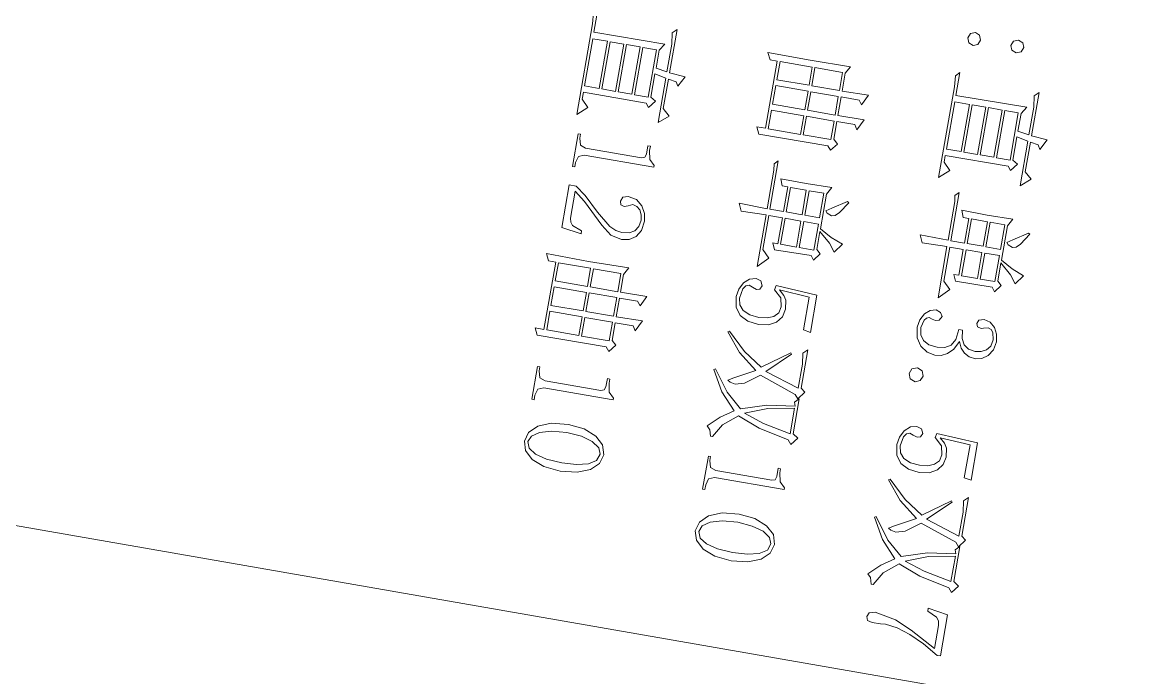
# Model space of a CAD drawing. Extents: x 274235 to 276654, y 142848 to 144425.
# Drawn here: x 276299.43 to 276301.675, y 143173.241 to 143174.547 of the extents above; entities that cross this region are included whole.
import ezdxf

# ---------------------------------------------------------------- set-up
doc = ezdxf.new("R2010")
doc.units = 0
doc.header["$LTSCALE"] = 1.5
doc.layers.get('0').update_dxf_attribs({"linetype": 'CONTINUOUS', "lineweight": 0})
doc.layers.add('_ACM-A-SITE-PAKG', color=1, linetype='CONTINUOUS', lineweight=5)

# ---------------------------------------------------------------- blocks, each defined once
blk = doc.blocks.new('acm_Parking_Truck - Midium Truck 中型货车-1440545-B1_Working')
at = {"layer": '_ACM-A-SITE-PAKG'}
for p, q in [((1245.1, 9000), (1245.1, 2287.2)), ((135, 4884.4), (132.3, 4852.3)), ((156.2, 4873.1), (135, 4884.4)), ((147.9, 4868.4), (156.2, 4873.1)), ((326.3, 4882.6), (324.5, 4879.8)), ((324.5, 4879.8), (342.9, 4851.4)), ((348.8, 4867.5), (326.3, 4882.6)), ((410, 4884.4), (400.4, 4860.1)), ((428.4, 4870.7), (410, 4884.4)), ((44.9, 4852.3), (53.2, 4844)), ((132.3, 4852.3), (44.9, 4852.3)), ((145.1, 4852.3), (147.9, 4868.4)), ((204.9, 4852.3), (145.1, 4852.3)), ((217.8, 4866.1), (204.9, 4852.3)), ((234.3, 4846.8), (217.8, 4866.1)), ((342.9, 4851.4), (350.2, 4840.4)), ((356, 4860), (348.8, 4867.5)), ((354.4, 4843.6), (358, 4853.3)), ((358, 4853.3), (356, 4860)), ((400.4, 4860.1), (387, 4835.8)), ((392.5, 4835.8), (412.3, 4858.7)), ((412.3, 4858.7), (428.4, 4870.7)), ((534.1, 4851.6), (521.2, 4845)), ((548.8, 4853.8), (534.1, 4851.6)), ((565.4, 4851), (548.8, 4853.8)), ((578.3, 4842.5), (565.4, 4851)), ((754, 4851.5), (749.4, 4768.5)), ((829.5, 4851.5), (754, 4851.5)), ((826.7, 4837.4), (829.5, 4851.5)), ((864.3, 4852.3), (872.6, 4844)), ((942.5, 4852.3), (864.3, 4852.3)), ((949, 4861.4), (942.5, 4852.3)), ((964.6, 4849.5), (949, 4861.4)), ((956.3, 4843.1), (964.6, 4849.5)), ((963.7, 4852.3), (971.9, 4844)), ((1034.5, 4852.3), (963.7, 4852.3)), ((1041.8, 4863.3), (1034.5, 4852.3)), ((1056.6, 4851.4), (1041.8, 4863.3)), ((1048.3, 4845), (1056.6, 4851.4)), ((1102, 4851.5), (1095.5, 4811.5)), ((1185, 4851.5), (1102, 4851.5)), ((1185, 4845.1), (1185, 4851.5)), ((53.2, 4844), (75.2, 4846.8)), ((75.2, 4846.8), (131.3, 4846.8)), ((91.8, 4824), (78, 4833.2)), ((78, 4833.2), (78.9, 4689.8)), ((131.3, 4846.8), (127.7, 4824)), ((139.6, 4824), (144.2, 4846.8)), ((144.2, 4846.8), (234.3, 4846.8)), ((193, 4834.2), (186.5, 4824)), ((207.7, 4823.1), (193, 4834.2)), ((317.1, 4835.8), (302.4, 4844.1)), ((302.4, 4844.1), (303.3, 4792.4)), ((316.2, 4830.3), (365.9, 4830.3)), ((316.2, 4800.5), (316.2, 4830.3)), ((387, 4835.8), (317.1, 4835.8)), ((350.2, 4840.4), (354.4, 4843.6)), ((365.9, 4830.3), (365.9, 4800.5)), ((378.7, 4830.3), (431.2, 4830.3)), ((378.7, 4800.5), (378.7, 4830.3)), ((429.3, 4835.8), (392.5, 4835.8)), ((436.7, 4844.1), (429.3, 4835.8)), ((431.2, 4830.3), (431.2, 4800.5)), ((451.4, 4833), (436.7, 4844.1)), ((443.1, 4826.6), (451.4, 4833)), ((444, 4752.7), (443.1, 4826.6)), ((512.3, 4834.9), (509.3, 4822.2)), ((521.2, 4845), (512.3, 4834.9)), ((524.4, 4833), (526.3, 4839.3)), ((526.3, 4823.8), (524.4, 4833)), ((526.3, 4839.3), (531.9, 4843.6)), ((531.9, 4843.6), (546, 4846.8)), ((546, 4846.8), (559.1, 4844.4)), ((559.1, 4844.4), (568.1, 4837.4)), ((568.1, 4837.4), (573.4, 4827.2)), ((573.4, 4827.2), (575.2, 4815.4)), ((586.6, 4830.8), (578.3, 4842.5)), ((589.3, 4818.4), (586.6, 4830.8)), ((756.8, 4776.6), (760.5, 4837.4)), ((760.5, 4837.4), (826.7, 4837.4)), ((872.6, 4844), (894.7, 4846.8)), ((894.7, 4846.8), (943.4, 4846.8)), ((943.4, 4846.8), (921.4, 4777.8)), ((930.6, 4768.6), (956.3, 4843.1)), ((971.9, 4844), (979.3, 4846.8)), ((979.3, 4846.8), (987.1, 4791.1)), ((983.9, 4846.8), (1035.4, 4846.8)), ((993.8, 4794.1), (983.9, 4846.8)), ((1035.4, 4846.8), (1024.1, 4790.9)), ((1035.2, 4783.7), (1048.3, 4845)), ((1101.1, 4811.5), (1109.8, 4830.9)), ((1109.8, 4830.9), (1116.9, 4835.7)), ((1116.9, 4835.7), (1126, 4837.4)), ((1126, 4837.4), (1172.1, 4837.4)), ((1172.1, 4837.4), (1144.1, 4785.3)), ((1167.2, 4814.4), (1185, 4845.1)), ((-38.1, 4806.7), (-47.4, 4803)), ((-28.9, 4803), (-38.1, 4806.7)), ((127.7, 4824), (91.8, 4824)), ((91.8, 4818.5), (187.4, 4818.5)), ((91.8, 4791.1), (91.8, 4818.5)), ((186.5, 4824), (139.6, 4824)), ((187.4, 4818.5), (187.4, 4791.1)), ((200.3, 4816.6), (207.7, 4823.1)), ((200.3, 4689.8), (200.3, 4816.6)), ((509.3, 4822.2), (512.6, 4811.9)), ((512.6, 4811.9), (519.6, 4809.1)), ((519.6, 4809.1), (526.2, 4811.9)), ((526.2, 4811.9), (528.1, 4819.2)), ((528.1, 4819.2), (526.3, 4823.8)), ((575.2, 4815.4), (572.9, 4801.9)), ((582.4, 4795.2), (587.6, 4805.8)), ((587.6, 4805.8), (589.3, 4818.4)), ((879.1, 4821.9), (876.3, 4820.1)), ((876.3, 4820.1), (914.9, 4766.8)), ((921.4, 4777.8), (879.1, 4821.9)), ((1095.5, 4811.5), (1101.1, 4811.5)), ((1153.4, 4784.5), (1167.2, 4814.4)), ((-47.4, 4803), (-51.1, 4793.8)), ((-51.1, 4793.8), (-47.4, 4784.5)), ((-47.4, 4784.5), (-38.1, 4780.8)), ((-38.1, 4780.8), (-28.9, 4784.5)), ((-25.2, 4793.8), (-28.9, 4803)), ((-28.9, 4784.5), (-25.2, 4793.8)), ((187.4, 4791.1), (91.8, 4791.1)), ((91.8, 4785.6), (187.4, 4785.6)), ((91.8, 4758.1), (91.8, 4785.6)), ((187.4, 4785.6), (187.4, 4758.1)), ((303.3, 4792.4), (302.4, 4740.7)), ((365.9, 4800.5), (316.2, 4800.5)), ((316.2, 4795), (365.9, 4795)), ((316.2, 4762.8), (316.2, 4795)), ((365.9, 4795), (365.9, 4762.8)), ((431.2, 4800.5), (378.7, 4800.5)), ((378.7, 4795), (431.2, 4795)), ((378.7, 4762.8), (378.7, 4795)), ((431.2, 4795), (431.2, 4762.8)), ((554.3, 4785.3), (537.5, 4783.2)), ((537.5, 4783.2), (537.5, 4776.1)), ((566, 4791.7), (554.3, 4785.3)), ((560.9, 4781.2), (573.6, 4787)), ((578.2, 4772.7), (560.9, 4781.2)), ((572.9, 4801.9), (566, 4791.7)), ((573.6, 4787), (582.4, 4795.2)), ((765.8, 4786.9), (756.8, 4776.6)), ((757.8, 4766.8), (771.9, 4782)), ((774.6, 4792.2), (765.8, 4786.9)), ((771.9, 4782), (789.6, 4785.6)), ((792.5, 4795), (774.6, 4792.2)), ((789.6, 4785.6), (801.9, 4782.8)), ((808.3, 4791.7), (792.5, 4795)), ((801.9, 4782.8), (810.7, 4774.4)), ((820.8, 4781.9), (808.3, 4791.7)), ((829.1, 4766.6), (820.8, 4781.9)), ((987.1, 4791.1), (1003.2, 4740.4)), ((1010.6, 4750.2), (993.8, 4794.1)), ((1024.1, 4790.9), (1010.6, 4750.2)), ((1017.9, 4738.9), (1035.2, 4783.7)), ((1144.1, 4785.3), (1129.4, 4751)), ((1144.6, 4756.8), (1153.4, 4784.5)), ((365.9, 4762.8), (316.2, 4762.8)), ((431.2, 4762.8), (378.7, 4762.8)), ((537.5, 4776.1), (558.1, 4773.6)), ((558.1, 4773.6), (571, 4766.1)), ((571, 4766.1), (577.7, 4754.6)), ((588.9, 4761.8), (578.2, 4772.7)), ((594.5, 4749.9), (588.9, 4761.8)), ((749.4, 4768.5), (757.8, 4766.8)), ((810.7, 4774.4), (815.9, 4761.6)), ((815.9, 4761.6), (817.7, 4745.4)), ((831.8, 4747.1), (829.1, 4766.6)), ((914.9, 4766.8), (889.9, 4728.8)), ((951.7, 4739.6), (930.6, 4768.6)), ((187.4, 4758.1), (91.8, 4758.1)), ((91.8, 4752.6), (187.4, 4752.6)), ((91.8, 4725.1), (91.8, 4752.6)), ((187.4, 4752.6), (187.4, 4725.1)), ((302.4, 4740.7), (316.2, 4746.3)), ((316.2, 4746.3), (316.2, 4757.3)), ((316.2, 4757.3), (365.9, 4757.3)), ((365.9, 4757.3), (365.9, 4729.9)), ((378.7, 4729.9), (378.7, 4757.3)), ((378.7, 4757.3), (431.2, 4757.3)), ((431.2, 4757.3), (431.2, 4747.2)), ((431.2, 4747.2), (444, 4752.7)), ((462.4, 4744.6), (447.7, 4729.9)), ((482.7, 4724.3), (462.4, 4744.6)), ((518, 4738.5), (510.6, 4734.3)), ((525.8, 4734.3), (518, 4738.5)), ((577.7, 4754.6), (579.9, 4739.8)), ((579.9, 4739.8), (577.8, 4722.5)), ((593.1, 4721.5), (596.4, 4737.9)), ((596.4, 4737.9), (594.5, 4749.9)), ((745.6, 4736.7), (742.4, 4727)), ((754.3, 4740.8), (745.6, 4736.7)), ((761.7, 4737.2), (754.3, 4740.8)), ((763.5, 4730.8), (761.7, 4737.2)), ((817.7, 4745.4), (815.7, 4726.5)), ((828.9, 4725.1), (831.8, 4747.1)), ((893.3, 4719.4), (923.2, 4757.6)), ((923.2, 4757.6), (945.3, 4717.1)), ((957.2, 4721.7), (951.7, 4739.6)), ((1003.2, 4740.4), (975.6, 4708.8)), ((1041.4, 4710.6), (1017.9, 4738.9)), ((1129.4, 4751), (1121.4, 4708.3)), ((1141.7, 4732.9), (1144.6, 4756.8)), ((-47.4, 4715.9), (-51.1, 4706.7)), ((-38.1, 4719.6), (-47.4, 4715.9)), ((-28.9, 4715.9), (-38.1, 4719.6)), ((-25.2, 4706.7), (-28.9, 4715.9)), ((187.4, 4725.1), (91.8, 4725.1)), ((91.8, 4719.6), (187.4, 4719.6)), ((91.8, 4689.8), (91.8, 4719.6)), ((187.4, 4719.6), (187.4, 4689.8)), ((365.9, 4729.9), (268.4, 4729.9)), ((268.4, 4729.9), (275.7, 4722.5)), ((275.7, 4722.5), (287.7, 4724.3)), ((287.7, 4724.3), (365.9, 4724.3)), ((365.9, 4724.3), (364.9, 4667.8)), ((447.7, 4729.9), (378.7, 4729.9)), ((378.7, 4724.3), (482.7, 4724.3)), ((379.7, 4674.3), (378.7, 4724.3)), ((510.6, 4734.3), (506.9, 4724.5)), ((506.9, 4724.5), (509.9, 4713.1)), ((524.4, 4713.7), (526.3, 4720.1)), ((526.2, 4708.6), (524.4, 4713.7)), ((528.1, 4727.4), (525.8, 4734.3)), ((526.3, 4720.1), (528.1, 4727.4)), ((577.8, 4722.5), (571.6, 4710.3)), ((583.5, 4707.1), (593.1, 4721.5)), ((631.2, 4718.2), (627, 4707.9)), ((641.1, 4722), (631.2, 4718.2)), ((651, 4717.8), (641.1, 4722)), ((655.2, 4707.9), (651, 4717.8)), ((742.4, 4727), (745.6, 4714.2)), ((745.6, 4714.2), (755.3, 4703.4)), ((758, 4715.4), (760.8, 4722.6)), ((760.3, 4709), (758, 4715.4)), ((760.8, 4722.6), (763.5, 4730.8)), ((815.7, 4726.5), (809.6, 4712.4)), ((820.3, 4708.2), (828.9, 4725.1)), ((889.9, 4728.8), (855.1, 4692.3)), ((857, 4689.5), (893.3, 4719.4)), ((945.3, 4717.1), (951.7, 4706.1)), ((954.9, 4711.1), (957.2, 4721.7)), ((976.3, 4698), (1009.7, 4728.8)), ((1009.7, 4728.8), (1027.1, 4703.7)), ((1142.6, 4722.9), (1141.7, 4732.9)), ((1142.6, 4706.5), (1142.6, 4722.9)), ((-51.1, 4706.7), (-47.4, 4697.4)), ((-47.4, 4697.4), (-38.1, 4693.7)), ((-38.1, 4693.7), (-28.9, 4697.4)), ((-28.9, 4697.4), (-25.2, 4706.7)), ((228.8, 4703.6), (214.1, 4689.8)), ((246.3, 4684.3), (228.8, 4703.6)), ((509.9, 4713.1), (518.9, 4703.1)), ((518.9, 4703.1), (532, 4696.1)), ((531.4, 4704.5), (526.2, 4708.6)), ((546.6, 4700.8), (531.4, 4704.5)), ((532, 4696.1), (547.5, 4693.7)), ((561.2, 4703.2), (546.6, 4700.8)), ((547.5, 4693.7), (568, 4697.1)), ((571.6, 4710.3), (561.2, 4703.2)), ((568, 4697.1), (583.5, 4707.1)), ((627, 4707.9), (631.2, 4697.5)), ((631.2, 4697.5), (641.1, 4693.7)), ((641.1, 4693.7), (651, 4697.5)), ((651, 4697.5), (655.2, 4707.9)), ((755.3, 4703.4), (769.1, 4696.2)), ((767, 4704.4), (760.3, 4709)), ((786.4, 4700.8), (767, 4704.4)), ((769.1, 4696.2), (784.8, 4693.7)), ((784.8, 4693.7), (805.6, 4697.3)), ((799.8, 4703.7), (786.4, 4700.8)), ((809.6, 4712.4), (799.8, 4703.7)), ((805.6, 4697.3), (820.3, 4708.2)), ((855.1, 4692.3), (857, 4689.5)), ((975.6, 4708.8), (933.3, 4677.6)), ((935.2, 4674.9), (976.3, 4698)), ((951.7, 4706.1), (954.9, 4711.1)), ((1027.1, 4703.7), (1048.3, 4681.3)), ((1067.6, 4695), (1041.4, 4710.6)), ((1055, 4687.9), (1067.6, 4691.3)), ((1067.6, 4691.3), (1067.6, 4695)), ((1121.4, 4708.3), (1124.6, 4696.9)), ((1124.6, 4696.9), (1132.5, 4693.7)), ((1132.5, 4693.7), (1140.3, 4696.5)), ((1140.3, 4696.5), (1142.6, 4706.5)), ((78.9, 4689.8), (32.9, 4689.8)), ((32.9, 4689.8), (40.3, 4682.5)), ((40.3, 4682.5), (62.4, 4684.3)), ((62.4, 4684.3), (246.3, 4684.3)), ((187.4, 4689.8), (91.8, 4689.8)), ((214.1, 4689.8), (200.3, 4689.8)), ((364.9, 4667.8), (379.7, 4674.3)), ((933.3, 4677.6), (935.2, 4674.9)), ((1048.3, 4681.3), (1055, 4687.9)), ((129.5, 4508.2), (108.3, 4518.5)), ((108.3, 4518.5), (109.3, 4465.2)), ((180.1, 4507.3), (158, 4518.5)), ((158, 4518.5), (158.9, 4465.2)), ((326.3, 4516.7), (324.5, 4513.9)), ((324.5, 4513.9), (342.9, 4485.5)), ((348.8, 4501.6), (326.3, 4516.7)), ((410, 4518.5), (400.4, 4494.2)), ((428.4, 4504.8), (410, 4518.5)), ((121.2, 4501.7), (129.5, 4508.2)), ((121.2, 4465.2), (121.2, 4501.7)), ((170.9, 4501.7), (180.1, 4507.3)), ((170.9, 4465.2), (170.9, 4501.7)), ((356, 4494.1), (348.8, 4501.6)), ((358, 4487.3), (356, 4494.1)), ((400.4, 4494.2), (387, 4469.9)), ((392.5, 4469.9), (412.3, 4492.8)), ((412.3, 4492.8), (428.4, 4504.8)), ((713.5, 4495.5), (707.1, 4486.4)), ((729.1, 4483.6), (713.5, 4495.5)), ((806.4, 4497.3), (799, 4486.4)), ((821.1, 4485.4), (806.4, 4497.3)), ((58.7, 4473.5), (59.6, 4391.8)), ((73.4, 4465.2), (58.7, 4473.5)), ((215, 4474.4), (206.8, 4465.2)), ((229.7, 4462.5), (215, 4474.4)), ((317.1, 4469.9), (302.4, 4478.2)), ((302.4, 4478.2), (303.3, 4426.5)), ((387, 4469.9), (317.1, 4469.9)), ((342.9, 4485.5), (350.2, 4474.5)), ((350.2, 4474.5), (354.4, 4477.7)), ((354.4, 4477.7), (358, 4487.3)), ((429.3, 4469.9), (392.5, 4469.9)), ((436.7, 4478.2), (429.3, 4469.9)), ((451.4, 4467.1), (436.7, 4478.2)), ((443.1, 4460.6), (451.4, 4467.1)), ((518.6, 4485.6), (514, 4402.6)), ((594, 4485.6), (518.6, 4485.6)), ((521.3, 4410.7), (525, 4471.4)), ((525, 4471.4), (591.3, 4471.4)), ((591.3, 4471.4), (594, 4485.6)), ((628.9, 4486.4), (637.2, 4478.1)), ((707.1, 4486.4), (628.9, 4486.4)), ((637.2, 4478.1), (659.2, 4480.8)), ((659.2, 4480.8), (708, 4480.8)), ((708, 4480.8), (685.9, 4411.9)), ((695.1, 4402.7), (720.9, 4477.2)), ((720.9, 4477.2), (729.1, 4483.6)), ((728.2, 4486.4), (736.5, 4478.1)), ((799, 4486.4), (728.2, 4486.4)), ((736.5, 4478.1), (743.9, 4480.8)), ((743.9, 4480.8), (751.7, 4425.1)), ((748.5, 4480.8), (800, 4480.8)), ((758.3, 4428.2), (748.5, 4480.8)), ((800, 4480.8), (788.7, 4425)), ((799.7, 4417.8), (812.8, 4479)), ((812.8, 4479), (821.1, 4485.4)), ((880.3, 4473.8), (872, 4473.8)), ((872, 4473.8), (872, 4469.1)), ((872, 4469.1), (888.5, 4469.1)), ((898.1, 4477.3), (880.3, 4473.8)), ((888.5, 4469.1), (895.4, 4466.7)), ((895.4, 4466.7), (897.7, 4460.6)), ((908.3, 4487.9), (898.1, 4477.3)), ((911.9, 4487.9), (908.3, 4487.9)), ((911.9, 4347.3), (911.9, 4487.9)), ((1003.9, 4482.4), (988.7, 4465.9)), ((1000.9, 4461.1), (1010.9, 4475.9)), ((1023, 4487.9), (1003.9, 4482.4)), ((1010.9, 4475.9), (1023, 4480.8)), ((1041.4, 4482.6), (1023, 4487.9)), ((1023, 4480.8), (1036.2, 4475.9)), ((1036.2, 4475.9), (1045.6, 4461.1)), ((1056.4, 4466.9), (1041.4, 4482.6)), ((1066.3, 4441.7), (1056.4, 4466.9)), ((72.5, 4459.7), (109.3, 4459.7)), ((72.5, 4404), (72.5, 4459.7)), ((109.3, 4465.2), (73.4, 4465.2)), ((109.3, 4459.7), (109.3, 4404)), ((158.9, 4465.2), (121.2, 4465.2)), ((121.2, 4459.7), (158.9, 4459.7)), ((121.2, 4404), (121.2, 4459.7)), ((158.9, 4459.7), (158.9, 4404)), ((206.8, 4465.2), (170.9, 4465.2)), ((170.9, 4459.7), (208.6, 4459.7)), ((170.9, 4404), (170.9, 4459.7)), ((208.6, 4459.7), (208.6, 4404)), ((221.5, 4456.1), (229.7, 4462.5)), ((222.4, 4316.7), (221.5, 4456.1)), ((316.2, 4464.4), (365.9, 4464.4)), ((316.2, 4434.6), (316.2, 4464.4)), ((365.9, 4464.4), (365.9, 4434.6)), ((378.7, 4464.4), (431.2, 4464.4)), ((378.7, 4434.6), (378.7, 4464.4)), ((431.2, 4464.4), (431.2, 4434.6)), ((444, 4386.8), (443.1, 4460.6)), ((643.6, 4456), (640.9, 4454.2)), ((640.9, 4454.2), (679.5, 4400.8)), ((685.9, 4411.9), (643.6, 4456)), ((897.7, 4460.6), (897.7, 4347.5)), ((988.7, 4465.9), (978.8, 4440.6)), ((994.2, 4438), (1000.9, 4461.1)), ((1045.6, 4461.1), (1051.3, 4438)), ((303.3, 4426.5), (302.4, 4374.8)), ((365.9, 4434.6), (316.2, 4434.6)), ((316.2, 4429), (365.9, 4429)), ((316.2, 4396.9), (316.2, 4429)), ((365.9, 4429), (365.9, 4396.9)), ((431.2, 4434.6), (378.7, 4434.6)), ((378.7, 4429), (431.2, 4429)), ((378.7, 4396.9), (378.7, 4429)), ((431.2, 4429), (431.2, 4396.9)), ((539.2, 4426.3), (530.4, 4421)), ((557, 4429), (539.2, 4426.3)), ((572.8, 4425.8), (557, 4429)), ((585.4, 4415.9), (572.8, 4425.8)), ((751.7, 4425.1), (767.8, 4374.5)), ((775.1, 4384.3), (758.3, 4428.2)), ((788.7, 4425), (775.1, 4384.3)), ((978.8, 4440.6), (975.4, 4408.3)), ((991.9, 4408.3), (994.2, 4438)), ((1051.3, 4438), (1053.1, 4408.3)), ((1069.6, 4408.3), (1066.3, 4441.7)), ((109.3, 4404), (72.5, 4404)), ((158.9, 4404), (121.2, 4404)), ((208.6, 4404), (170.9, 4404)), ((514, 4402.6), (522.4, 4400.9)), ((530.4, 4421), (521.3, 4410.7)), ((522.4, 4400.9), (536.4, 4416.1)), ((536.4, 4416.1), (554.2, 4419.6)), ((554.2, 4419.6), (566.5, 4416.8)), ((566.5, 4416.8), (575.2, 4408.5)), ((575.2, 4408.5), (580.5, 4395.7)), ((593.6, 4400.7), (585.4, 4415.9)), ((596.4, 4381.1), (593.6, 4400.7)), ((679.5, 4400.8), (654.4, 4362.9)), ((716.3, 4373.7), (695.1, 4402.7)), ((782.5, 4373), (799.7, 4417.8)), ((975.4, 4408.3), (978.9, 4374.2)), ((994.2, 4377.3), (991.9, 4408.3)), ((1053.1, 4408.3), (1051.1, 4377.3)), ((1066.3, 4374.8), (1069.6, 4408.3)), ((59.6, 4391.8), (58.7, 4306.6)), ((72.5, 4398.4), (109.3, 4398.4)), ((72.5, 4333.3), (72.5, 4398.4)), ((109.3, 4398.4), (109.3, 4333.3)), ((121.2, 4398.4), (158.9, 4398.4)), ((121.2, 4333.3), (121.2, 4398.4)), ((158.9, 4398.4), (158.9, 4333.3)), ((170.9, 4398.4), (208.6, 4398.4)), ((170.9, 4333.3), (170.9, 4398.4)), ((208.6, 4398.4), (208.6, 4333.3)), ((302.4, 4374.8), (316.2, 4380.3)), ((365.9, 4396.9), (316.2, 4396.9)), ((316.2, 4380.3), (316.2, 4391.4)), ((316.2, 4391.4), (365.9, 4391.4)), ((365.9, 4391.4), (365.9, 4363.9)), ((431.2, 4396.9), (378.7, 4396.9)), ((378.7, 4363.9), (378.7, 4391.4)), ((378.7, 4391.4), (431.2, 4391.4)), ((431.2, 4391.4), (431.2, 4381.3)), ((431.2, 4381.3), (444, 4386.8)), ((462.4, 4378.6), (447.7, 4363.9)), ((482.7, 4358.4), (462.4, 4378.6)), ((582.2, 4379.5), (580.2, 4360.5)), ((580.5, 4395.7), (582.2, 4379.5)), ((593.5, 4359.2), (596.4, 4381.1)), ((657.9, 4353.5), (687.8, 4391.6)), ((687.8, 4391.6), (709.8, 4351.2)), ((1000.9, 4354.1), (994.2, 4377.3)), ((1051.1, 4377.3), (1045.1, 4354.1)), ((365.9, 4363.9), (268.4, 4363.9)), ((268.4, 4363.9), (275.7, 4356.6)), ((275.7, 4356.6), (287.7, 4358.4)), ((287.7, 4358.4), (365.9, 4358.4)), ((365.9, 4358.4), (364.9, 4301.9)), ((447.7, 4363.9), (378.7, 4363.9)), ((378.7, 4358.4), (482.7, 4358.4)), ((379.7, 4308.4), (378.7, 4358.4)), ((510.1, 4370.7), (506.9, 4361.1)), ((506.9, 4361.1), (510.1, 4348.2)), ((518.9, 4374.9), (510.1, 4370.7)), ((526.3, 4371.3), (518.9, 4374.9)), ((522.6, 4349.4), (525.3, 4356.7)), ((525.3, 4356.7), (528.1, 4364.9)), ((528.1, 4364.9), (526.3, 4371.3)), ((580.2, 4360.5), (574.2, 4346.5)), ((584.8, 4342.3), (593.5, 4359.2)), ((654.4, 4362.9), (619.7, 4326.3)), ((721.8, 4355.8), (716.3, 4373.7)), ((719.5, 4345.2), (721.8, 4355.8)), ((767.8, 4374.5), (740.2, 4342.9)), ((740.9, 4332.1), (774.2, 4362.9)), ((774.2, 4362.9), (791.7, 4337.8)), ((805.9, 4344.6), (782.5, 4373)), ((978.9, 4374.2), (989.2, 4348.8)), ((1056.4, 4349.3), (1066.3, 4374.8)), ((109.3, 4333.3), (72.5, 4333.3)), ((158.9, 4333.3), (121.2, 4333.3)), ((208.6, 4333.3), (170.9, 4333.3)), ((510.1, 4348.2), (519.8, 4337.5)), ((519.8, 4337.5), (533.7, 4330.2)), ((524.8, 4343.1), (522.6, 4349.4)), ((531.5, 4338.5), (524.8, 4343.1)), ((550.9, 4334.9), (531.5, 4338.5)), ((564.3, 4337.8), (550.9, 4334.9)), ((574.2, 4346.5), (564.3, 4337.8)), ((570.2, 4331.4), (584.8, 4342.3)), ((621.5, 4323.6), (657.9, 4353.5)), ((740.2, 4342.9), (697.9, 4311.7)), ((699.7, 4309), (740.9, 4332.1)), ((709.8, 4351.2), (716.3, 4340.1)), ((716.3, 4340.1), (719.5, 4345.2)), ((791.7, 4337.8), (812.8, 4315.4)), ((832.2, 4329.1), (805.9, 4344.6)), ((880.3, 4332.5), (872, 4332.5)), ((872, 4332.5), (872, 4327.8)), ((893.6, 4336.2), (880.3, 4332.5)), ((897.7, 4347.5), (893.6, 4336.2)), ((916.5, 4336.2), (911.9, 4347.3)), ((929.3, 4332.5), (916.5, 4336.2)), ((938.5, 4332.5), (929.3, 4332.5)), ((938.5, 4327.8), (938.5, 4332.5)), ((989.2, 4348.8), (1004.5, 4333.1)), ((1010.9, 4339.7), (1000.9, 4354.1)), ((1004.5, 4333.1), (1023, 4327.8)), ((1023, 4334.9), (1010.9, 4339.7)), ((1035.6, 4339.7), (1023, 4334.9)), ((1023, 4327.8), (1041.4, 4333.2)), ((1045.1, 4354.1), (1035.6, 4339.7)), ((1041.4, 4333.2), (1056.4, 4349.3)), ((58.7, 4306.6), (72.5, 4313.1)), ((72.5, 4313.1), (72.5, 4327.8)), ((72.5, 4327.8), (208.6, 4327.8)), ((208.6, 4327.8), (208.6, 4310.3)), ((208.6, 4310.3), (222.4, 4316.7)), ((533.7, 4330.2), (549.3, 4327.8)), ((549.3, 4327.8), (570.2, 4331.4)), ((619.7, 4326.3), (621.5, 4323.6)), ((697.9, 4311.7), (699.7, 4309)), ((812.8, 4315.4), (819.5, 4322)), ((819.5, 4322), (832.2, 4325.4)), ((832.2, 4325.4), (832.2, 4329.1)), ((872, 4327.8), (938.5, 4327.8)), ((364.9, 4301.9), (379.7, 4308.4)), ((135, 4152.6), (132.3, 4120.4)), ((156.2, 4141.3), (135, 4152.6)), ((600.4, 4142.3), (579.2, 4152.6)), ((579.2, 4152.6), (580.2, 4099.2)), ((651, 4141.4), (628.9, 4152.6)), ((628.9, 4152.6), (629.8, 4099.2)), ((145.1, 4120.4), (147.9, 4136.5)), ((147.9, 4136.5), (156.2, 4141.3)), ((217.8, 4134.2), (204.9, 4120.4)), ((234.3, 4114.9), (217.8, 4134.2)), ((592.1, 4135.7), (600.4, 4142.3)), ((592.1, 4099.2), (592.1, 4135.7)), ((641.8, 4135.7), (651, 4141.4)), ((641.8, 4099.2), (641.8, 4135.7)), ((44.9, 4120.4), (53.2, 4112.2)), ((132.3, 4120.4), (44.9, 4120.4)), ((53.2, 4112.2), (75.2, 4114.9)), ((75.2, 4114.9), (131.3, 4114.9)), ((131.3, 4114.9), (127.7, 4092.2)), ((139.6, 4092.2), (144.2, 4114.9)), ((144.2, 4114.9), (234.3, 4114.9)), ((204.9, 4120.4), (145.1, 4120.4)), ((291.7, 4107.9), (283.4, 4107.9)), ((283.4, 4107.9), (283.4, 4103.1)), ((309.4, 4111.4), (291.7, 4107.9)), ((319.7, 4122), (309.4, 4111.4)), ((323.3, 4122), (319.7, 4122)), ((323.3, 3981.4), (323.3, 4122)), ((403.1, 4111.7), (392.7, 4099.1)), ((417.5, 4119.4), (403.1, 4111.7)), ((405.9, 4102.1), (412, 4108.9)), ((412, 4108.9), (420.9, 4113.4)), ((432.7, 4122), (417.5, 4119.4)), ((420.9, 4113.4), (431.5, 4114.9)), ((431.5, 4114.9), (444.9, 4112.8)), ((452.1, 4119.2), (432.7, 4122)), ((444.9, 4112.8), (454.5, 4106.3)), ((465.6, 4110.9), (452.1, 4119.2)), ((473.6, 4098.4), (465.6, 4110.9)), ((685.9, 4108.4), (677.6, 4099.2)), ((700.6, 4096.5), (685.9, 4108.4)), ((762.5, 4107.9), (754.3, 4107.9)), ((754.3, 4107.9), (754.3, 4103.1)), ((780.3, 4111.4), (762.5, 4107.9)), ((790.6, 4122), (780.3, 4111.4)), ((794.1, 4122), (790.6, 4122)), ((794.1, 3981.4), (794.1, 4122)), ((886.2, 4116.5), (871, 4100)), ((883.1, 4095.2), (893.1, 4110)), ((905.3, 4122), (886.2, 4116.5)), ((893.1, 4110), (905.3, 4114.9)), ((923.7, 4116.7), (905.3, 4122)), ((905.3, 4114.9), (918.5, 4110)), ((918.5, 4110), (927.9, 4095.2)), ((938.6, 4100.9), (923.7, 4116.7)), ((91.8, 4092.2), (78, 4101.4)), ((78, 4101.4), (78.9, 3958)), ((127.7, 4092.2), (91.8, 4092.2)), ((91.8, 4086.7), (187.4, 4086.7)), ((91.8, 4059.2), (91.8, 4086.7)), ((186.5, 4092.2), (139.6, 4092.2)), ((193, 4102.3), (186.5, 4092.2)), ((187.4, 4086.7), (187.4, 4059.2)), ((207.7, 4091.3), (193, 4102.3)), ((200.3, 4084.8), (207.7, 4091.3)), ((283.4, 4103.1), (299.9, 4103.1)), ((299.9, 4103.1), (306.8, 4100.8)), ((306.8, 4100.8), (309.1, 4094.7)), ((309.1, 4094.7), (309.1, 3981.6)), ((392.7, 4099.1), (389.2, 4081.8)), ((403.9, 4093.7), (405.9, 4102.1)), ((407.6, 4084.5), (403.9, 4093.7)), ((454.5, 4106.3), (460.3, 4095.7)), ((460.3, 4095.7), (462.2, 4081.3)), ((476.3, 4083.1), (473.6, 4098.4)), ((529.6, 4107.5), (530.5, 4025.9)), ((544.3, 4099.2), (529.6, 4107.5)), ((543.4, 4093.7), (580.2, 4093.7)), ((543.4, 4038), (543.4, 4093.7)), ((580.2, 4099.2), (544.3, 4099.2)), ((580.2, 4093.7), (580.2, 4038)), ((629.8, 4099.2), (592.1, 4099.2)), ((592.1, 4093.7), (629.8, 4093.7)), ((592.1, 4038), (592.1, 4093.7)), ((629.8, 4093.7), (629.8, 4038)), ((677.6, 4099.2), (641.8, 4099.2)), ((641.8, 4093.7), (679.5, 4093.7)), ((641.8, 4038), (641.8, 4093.7)), ((679.5, 4093.7), (679.5, 4038)), ((692.4, 4090.1), (700.6, 4096.5)), ((693.3, 3950.7), (692.4, 4090.1)), ((754.3, 4103.1), (770.8, 4103.1)), ((770.8, 4103.1), (777.7, 4100.8)), ((777.7, 4100.8), (780, 4094.7)), ((780, 4094.7), (780, 3981.6)), ((871, 4100), (861, 4074.6)), ((876.4, 4072.1), (883.1, 4095.2)), ((927.9, 4095.2), (933.5, 4072.1)), ((948.6, 4075.8), (938.6, 4100.9)), ((200.3, 3958), (200.3, 4084.8)), ((389.2, 4081.8), (392.4, 4071.1)), ((392.4, 4071.1), (401.2, 4067.8)), ((401.2, 4067.8), (408.1, 4070.1)), ((410.4, 4077.1), (407.6, 4084.5)), ((408.1, 4070.1), (410.4, 4077.1)), ((460.3, 4069.1), (454.6, 4055.9)), ((462.2, 4081.3), (460.3, 4069.1)), ((471.2, 4060.9), (476.3, 4083.1)), ((861, 4074.6), (857.7, 4042.4)), ((874.2, 4042.4), (876.4, 4072.1)), ((933.5, 4072.1), (935.4, 4042.4)), ((951.9, 4042.4), (948.6, 4075.8)), ((187.4, 4059.2), (91.8, 4059.2)), ((91.8, 4053.7), (187.4, 4053.7)), ((91.8, 4026.3), (91.8, 4053.7)), ((187.4, 4053.7), (187.4, 4026.3)), ((454.6, 4055.9), (431.1, 4026.9)), ((455.1, 4039.7), (471.2, 4060.9)), ((857.7, 4042.4), (861.2, 4008.3)), ((876.4, 4011.4), (874.2, 4042.4)), ((935.4, 4042.4), (933.4, 4011.4)), ((948.6, 4008.9), (951.9, 4042.4)), ((187.4, 4026.3), (91.8, 4026.3)), ((91.8, 4020.7), (187.4, 4020.7)), ((91.8, 3993.3), (91.8, 4020.7)), ((187.4, 4020.7), (187.4, 3993.3)), ((431.1, 4026.9), (402.4, 3996.9)), ((414.2, 3997.7), (455.1, 4039.7)), ((530.5, 4025.9), (529.6, 3940.7)), ((580.2, 4038), (543.4, 4038)), ((543.4, 4032.5), (580.2, 4032.5)), ((543.4, 3967.4), (543.4, 4032.5)), ((580.2, 4032.5), (580.2, 3967.4)), ((629.8, 4038), (592.1, 4038)), ((592.1, 4032.5), (629.8, 4032.5)), ((592.1, 3967.4), (592.1, 4032.5)), ((629.8, 4032.5), (629.8, 3967.4)), ((679.5, 4038), (641.8, 4038)), ((641.8, 4032.5), (679.5, 4032.5)), ((641.8, 3967.4), (641.8, 4032.5)), ((679.5, 4032.5), (679.5, 3967.4)), ((402.4, 3996.9), (386.8, 3976)), ((397.1, 3976), (414.2, 3997.7)), ((473.1, 4001.9), (465.7, 3982.5)), ((473.1, 3961.9), (478.7, 4001.9)), ((478.7, 4001.9), (473.1, 4001.9)), ((861.2, 4008.3), (871.4, 3982.9)), ((883.1, 3988.2), (876.4, 4011.4)), ((933.4, 4011.4), (927.4, 3988.2)), ((938.6, 3983.4), (948.6, 4008.9)), ((187.4, 3993.3), (91.8, 3993.3)), ((91.8, 3987.8), (187.4, 3987.8)), ((91.8, 3958), (91.8, 3987.8)), ((187.4, 3987.8), (187.4, 3958)), ((309.1, 3981.6), (305, 3970.3)), ((327.9, 3970.3), (323.3, 3981.4)), ((386.8, 3976), (386.8, 3961.9)), ((451.8, 3976), (397.1, 3976)), ((459.4, 3977.6), (451.8, 3976)), ((465.7, 3982.5), (459.4, 3977.6)), ((780, 3981.6), (775.9, 3970.3)), ((798.7, 3970.3), (794.1, 3981.4)), ((871.4, 3982.9), (886.8, 3967.1)), ((893.1, 3973.8), (883.1, 3988.2)), ((905.3, 3968.9), (893.1, 3973.8)), ((917.9, 3973.8), (905.3, 3968.9)), ((927.4, 3988.2), (917.9, 3973.8)), ((923.7, 3967.3), (938.6, 3983.4)), ((78.9, 3958), (32.9, 3958)), ((40.3, 3950.6), (62.4, 3952.5)), ((62.4, 3952.5), (246.3, 3952.5)), ((187.4, 3958), (91.8, 3958)), ((214.1, 3958), (200.3, 3958)), ((228.8, 3971.8), (214.1, 3958)), ((246.3, 3952.5), (228.8, 3971.8)), ((291.7, 3966.6), (283.4, 3966.6)), ((283.4, 3966.6), (283.4, 3961.9)), ((283.4, 3961.9), (349.9, 3961.9)), ((305, 3970.3), (291.7, 3966.6)), ((340.7, 3966.6), (327.9, 3970.3)), ((349.9, 3966.6), (340.7, 3966.6)), ((349.9, 3961.9), (349.9, 3966.6)), ((386.8, 3961.9), (473.1, 3961.9)), ((580.2, 3967.4), (543.4, 3967.4)), ((543.4, 3947.1), (543.4, 3961.9)), ((543.4, 3961.9), (679.5, 3961.9)), ((629.8, 3967.4), (592.1, 3967.4)), ((679.5, 3967.4), (641.8, 3967.4)), ((679.5, 3961.9), (679.5, 3944.4)), ((679.5, 3944.4), (693.3, 3950.7)), ((762.5, 3966.6), (754.3, 3966.6)), ((754.3, 3966.6), (754.3, 3961.9)), ((754.3, 3961.9), (820.8, 3961.9)), ((775.9, 3970.3), (762.5, 3966.6)), ((811.6, 3966.6), (798.7, 3970.3)), ((820.8, 3966.6), (811.6, 3966.6)), ((820.8, 3961.9), (820.8, 3966.6)), ((886.8, 3967.1), (905.3, 3961.9)), ((905.3, 3961.9), (923.7, 3967.3)), ((529.6, 3940.7), (543.4, 3947.1))]:
    blk.add_line(p, q, dxfattribs=at)
blk = doc.blocks.new('BASEMENT20250512')
at = {"layer": '_ACM-A-SITE-PAKG', "rotation": 269.9999999999972}
blk.add_blockref('acm_Parking_Truck - Midium Truck 中型货车-1440545-B1_Working', (1034617.5905, 778383.6088), dxfattribs=at)

msp = doc.modelspace()

# ---------------------------------------------------------------- block references
at = {"xscale": 0.0009999999999999994, "yscale": 0.001, "zscale": 0.001, "rotation": 350.1075696352769}
msp.add_blockref('BASEMENT20250512', (275143.7222, 142586.2208), dxfattribs=at)

doc.saveas('drawing.dxf')
